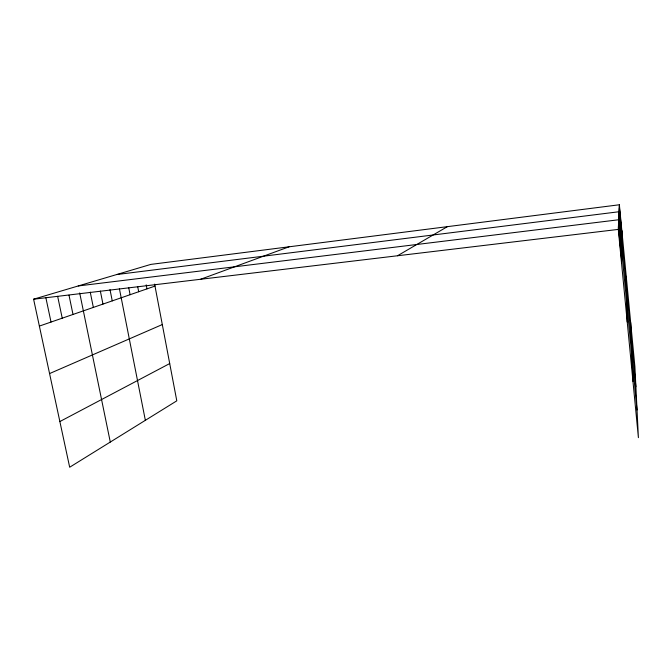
<?xml version="1.0" encoding="UTF-8"?>
<svg xmlns="http://www.w3.org/2000/svg" width="672" height="672" viewBox="0 0 672 672"><rect width="100%" height="100%" fill="white"/><g stroke="black" fill="none" stroke-linecap="round" stroke-linejoin="round"><path stroke-width="1.01" d="M621.524 262.945L621.852 230.605M619.374 204.767L634.889 366.551L638.4 437.665L618.282 229.404L619.374 204.767L150.872 264.39L33.6 299.208L69.678 467.233L176.795 400.831L154.619 284.122M397.488 255.763L447.392 226.649M59.867 421.554L169.714 363.552M49.568 373.573L162.305 324.551M200.592 279.275L289.044 246.809M39.371 326.088L154.997 286.096M116.617 274.562L619.063 211.73L635.888 386.803M78.254 285.953L618.71 219.761L637.031 409.996M33.6 299.208L618.282 229.404M45.864 297.721L51.03 322.056M57.641 296.302L62.236 318.184M68.998 295.168L73.004 314.462M79.682 292.933L110.292 442.058M90.241 292.127L93.349 307.423M100.355 291.068L102.967 304.097M109.998 289.582L112.249 300.888M119.406 288.7L145.354 420.319M128.738 287.767L130.099 294.714M137.701 286.642L138.684 291.74M146.21 284.861L146.983 288.868M619.298 206.396L621.827 232.756M619.223 208.102L621.81 234.998M619.147 209.882L621.785 237.325M618.979 213.612L621.734 242.231M618.895 215.569L621.709 244.801M618.803 217.619L621.676 247.489M618.61 222.004L621.617 253.235M618.509 224.347L621.592 256.318M618.4 226.817L621.558 259.552M630.664 322.501L632.957 381.36M626.237 276.284L627.22 321.972"/></g></svg>
